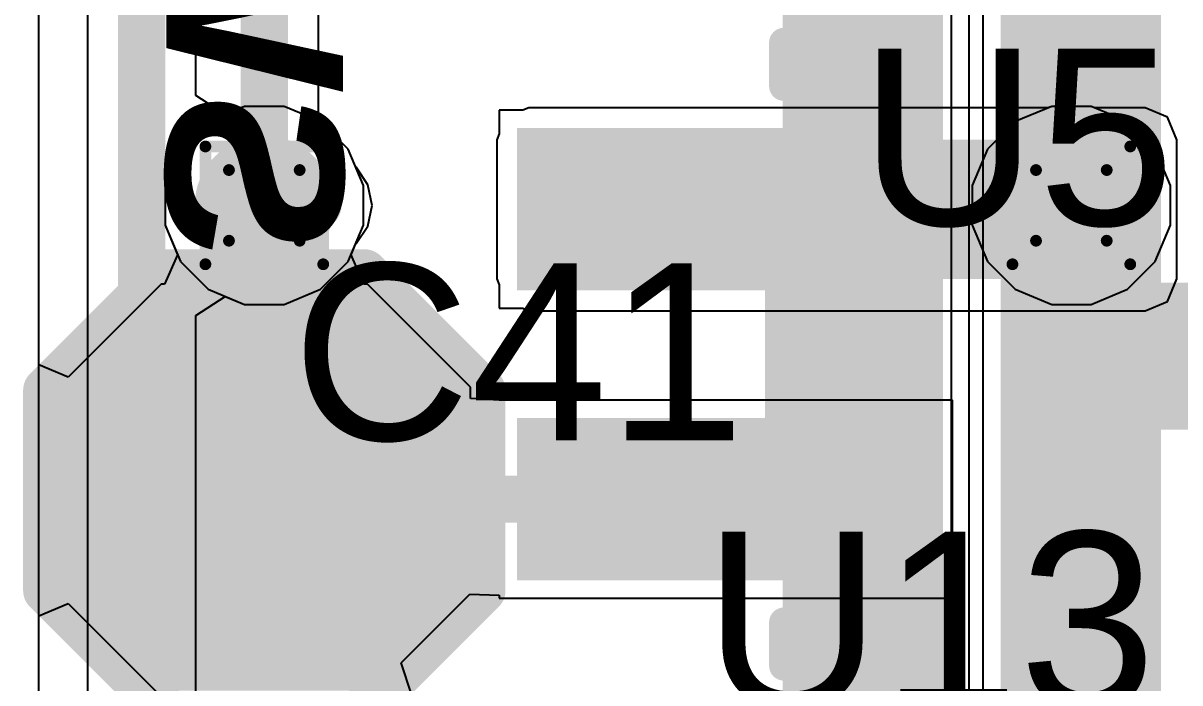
# Model space of a CAD drawing. Header units: inches. Extents: x -22 to 5433, y -13 to 5447.
# Drawn here: x 58.752 to 63.739, y 14.74 to 17.585 of the extents above; entities that cross this region are included whole.
import ezdxf

# ---------------------------------------------------------------- set-up
doc = ezdxf.new("R2010")
doc.units = ezdxf.units.IN
for name, color, linetype in [('Bottom Layer', 5, 'Continuous'), ('Bottom Overlay', 54, 'Continuous'), ('Bottom Paste', 16, 'Continuous'), ('Bottom Solder', 6, 'Continuous'), ('Drill Drawing', 1, 'Continuous'), ('Ground', 16, 'Continuous'), ('Power', 76, 'Continuous'), ('Top Layer', 1, 'Continuous'), ('Top Overlay', 2, 'Continuous'), ('Top Paste', 8, 'Continuous'), ('Top Solder', 216, 'Continuous'), ('Via Holes', 16, 'Continuous')]:
    doc.layers.add(name, color=color, linetype=linetype)
doc.styles.add('Arial', font='', dxfattribs={"height": 0.2})
doc.styles.add('Arial_Bold', font='', dxfattribs={"height": 0.2})
doc.styles.get('Arial').set_extended_font_data('Arial')
doc.styles.get('Arial_Bold').set_extended_font_data('Arial', bold=True)

msp = doc.modelspace()

# ---------------------------------------------------------------- hatches: boundary and pattern name
at = {"layer": 'Bottom Layer'}
h = msp.add_hatch(color=5, dxfattribs=at)
edge = h.paths.add_edge_path()
edge.add_arc((59.7916, 16.7993), 0.3, 0, 360)
for points in [[(60.9316, 16.4823), (63.5885, 16.4823), (63.5885, 17.0823), (60.9316, 17.0823)], [(62.6316, 17.0823), (62.6316, 16.4823), (60.9316, 16.4823), (60.9316, 17.0823)], [(60.1726, 16.3322), (59.4106, 16.3322), (59.0296, 15.9512), (59.0296, 15.1892), (59.4106, 14.8082), (60.1726, 14.8082), (60.5536, 15.1892), (60.5536, 15.9512)], [(62.6316, 15.8323), (62.6316, 15.2323), (60.9316, 15.2323), (60.9316, 15.8323)]]:
    msp.add_hatch(color=5, dxfattribs=at).paths.add_polyline_path(points)
h = msp.add_hatch(color=5, dxfattribs=at)
edge = h.paths.add_edge_path()
edge.add_arc((63.271, 16.7993), 0.3, 0, 360)
at = {"layer": 'Bottom Paste'}
for points in [[(62.6316, 17.0823), (62.6316, 16.4823), (60.9316, 16.4823), (60.9316, 17.0823)], [(60.1726, 16.3322), (59.4106, 16.3322), (59.0296, 15.9512), (59.0296, 15.1892), (59.4106, 14.8082), (60.1726, 14.8082), (60.5536, 15.1892), (60.5536, 15.9512)], [(62.6316, 15.8323), (62.6316, 15.2323), (60.9316, 15.2323), (60.9316, 15.8323)]]:
    msp.add_hatch(color=16, dxfattribs=at).paths.add_polyline_path(points)
at = {"layer": 'Bottom Solder'}
for points in [[(62.6816, 17.1323), (62.6816, 16.4323), (60.8816, 16.4323), (60.8816, 17.1323)], [(60.2234, 16.4338), (59.3598, 16.4338), (58.928, 16.002), (58.928, 15.1384), (59.3598, 14.7066), (60.2234, 14.7066), (60.6552, 15.1384), (60.6552, 16.002)], [(62.6816, 15.8824), (62.6816, 15.1823), (60.8816, 15.1823), (60.8816, 15.8824)]]:
    msp.add_hatch(color=6, dxfattribs=at).paths.add_polyline_path(points)
at = {"layer": 'Ground'}
h = msp.add_hatch(color=16, dxfattribs=at)
edge = h.paths.add_edge_path()
edge.add_arc((59.7916, 16.7993), 0.3, 0, 360)
h = msp.add_hatch(color=16, dxfattribs=at)
edge = h.paths.add_edge_path()
edge.add_arc((63.271, 16.7993), 0.3, 0, 360)
at = {"layer": 'Power'}
h = msp.add_hatch(color=76, dxfattribs=at)
edge = h.paths.add_edge_path()
edge.add_arc((59.7916, 16.7993), 0.3, 0, 360)
h = msp.add_hatch(color=76, dxfattribs=at)
edge = h.paths.add_edge_path()
edge.add_arc((63.271, 16.7993), 0.3, 0, 360)
at = {"layer": 'Top Layer'}
for points in [[(63.657, 21.44), (62.9662, 21.44), (62.9662, 6.096), (63.657, 6.096)], [(62.7172, 18.5651), (62.0264, 18.5651), (62.0264, 11.6341), (62.7172, 11.6341)], [(62.5598, 16.4664), (62.5598, 15.8314), (62.1026, 15.8314), (62.1026, 16.4664)], [(64.77, 16.4664), (63.0424, 16.4664), (63.0424, 15.8314), (64.77, 15.8314)], [(63.4996, 16.4664), (63.4996, 15.8314), (63.0424, 15.8314), (63.0424, 16.4664)]]:
    msp.add_hatch(color=1, dxfattribs=at).paths.add_polyline_path(points)
h = msp.add_hatch(color=1, dxfattribs=at)
edge = h.paths.add_edge_path()
edge.add_arc((59.7916, 16.7993), 0.3, 0, 360)
h = msp.add_hatch(color=1, dxfattribs=at)
edge = h.paths.add_edge_path()
edge.add_arc((63.271, 16.7993), 0.3, 0, 360)
at = {"layer": 'Top Paste'}
for points in [[(62.5598, 16.4664), (62.5598, 15.8314), (62.1026, 15.8314), (62.1026, 16.4664)], [(63.4996, 16.4664), (63.4996, 15.8314), (63.0424, 15.8314), (63.0424, 16.4664)]]:
    msp.add_hatch(color=8, dxfattribs=at).paths.add_polyline_path(points)
at = {"layer": 'Top Solder'}
for points in [[(62.6198, 16.5264), (62.6198, 15.7714), (62.0426, 15.7714), (62.0426, 16.5264)], [(63.5596, 16.5264), (63.5596, 15.7714), (62.9824, 15.7714), (62.9824, 16.5264)]]:
    msp.add_hatch(color=216, dxfattribs=at).paths.add_polyline_path(points)
at = {"layer": 'Via Holes'}
h = msp.add_hatch(color=7, dxfattribs=at)
edge = h.paths.add_edge_path()
edge.add_arc((59.7916, 16.7993), 0.15, 0, 360)
h = msp.add_hatch(color=7, dxfattribs=at)
edge = h.paths.add_edge_path()
edge.add_arc((63.271, 16.7993), 0.15, 0, 360)

# ---------------------------------------------------------------- linework, layer by layer
at = {"layer": 'Bottom Layer'}
for p, q in [((58.8196, 16.1113), (58.8196, 20.9834)), ((59.7067, 17.2263), (59.5497, 17.1613)), ((59.8765, 17.2263), (59.7067, 17.2263)), ((60.0335, 17.1613), (59.8765, 17.2263)), ((60.9063, 17.2093), (60.8046, 17.2093)), ((60.8046, 17.2093), (60.8046, 17.1075)), ((60.9316, 17.2197), (60.9063, 17.2093)), ((63.1702, 17.2197), (60.9316, 17.2197)), ((63.1861, 17.2263), (63.1702, 17.2197)), ((63.356, 17.2263), (63.1861, 17.2263)), ((63.3719, 17.2197), (63.356, 17.2263)), ((63.5885, 17.2197), (63.3719, 17.2197)), ((63.6857, 17.1795), (63.5885, 17.2197)), ((59.5497, 17.1613), (59.4296, 17.0412)), ((60.1536, 17.0412), (60.0335, 17.1613)), ((63.726, 17.0823), (63.6857, 17.1795)), ((60.8046, 17.1075), (60.7941, 17.0823)), ((60.7941, 17.0823), (60.7941, 16.4823)), ((63.726, 16.4823), (63.726, 17.0823)), ((59.4296, 17.0412), (59.3646, 16.8843)), ((60.1846, 16.9664), (60.1536, 17.0412)), ((60.1879, 16.9641), (60.1846, 16.9664)), ((60.2385, 16.8885), (60.1879, 16.9641)), ((59.3646, 16.8843), (59.3646, 16.7144)), ((60.2562, 16.7993), (60.2385, 16.8885)), ((60.2385, 16.7101), (60.2562, 16.7993)), ((59.3646, 16.7144), (59.4177, 16.5862)), ((60.1879, 16.6345), (60.2385, 16.7101)), ((60.1655, 16.5862), (60.1846, 16.6323)), ((60.1846, 16.6323), (60.1879, 16.6345)), ((59.4177, 16.5862), (59.3619, 16.4592)), ((60.2213, 16.4592), (60.1655, 16.5862)), ((59.3471, 16.4592), (58.9466, 16.0587)), ((59.3619, 16.4592), (59.3471, 16.4592)), ((60.2361, 16.4592), (60.2213, 16.4592)), ((60.6806, 16.0147), (60.2361, 16.4592)), ((60.7941, 16.4823), (60.8046, 16.457)), ((63.6857, 16.3851), (63.726, 16.4823)), ((60.8046, 16.457), (60.8046, 16.3553)), ((63.5885, 16.3448), (63.6857, 16.3851)), ((60.8046, 16.3553), (60.9063, 16.3553)), ((60.9063, 16.3553), (60.9316, 16.3448)), ((60.9316, 16.3448), (63.5885, 16.3448)), ((58.9466, 16.0587), (58.8196, 16.1113)), ((60.6806, 15.9666), (60.6806, 16.0147)), ((60.8046, 15.9593), (60.6806, 15.9666)), ((62.7586, 15.9593), (60.8046, 15.9593)), ((60.8046, 15.9593), (60.8046, 15.9593)), ((62.7586, 15.1053), (62.7586, 15.9593)), ((60.3816, 14.8267), (60.6776, 15.1227)), ((60.6776, 15.1227), (60.8046, 15.1185)), ((60.8046, 15.1185), (60.8046, 15.1053)), ((58.8196, 15.0291), (58.9466, 15.0817)), ((58.9466, 15.0817), (59.3471, 14.6812)), ((60.8046, 15.1053), (62.7586, 15.1053)), ((58.8196, 10.0066), (58.8196, 15.0291)), ((60.4265, 14.692), (60.3816, 14.8267))]:
    msp.add_line(p, q, dxfattribs=at)
for points in [[(59.7916, 16.7993, 0.2032, 0.2032, 0), (60.0231, 16.7993, 0.2032, 0.2032, 0)], [(59.7916, 15.5702, 0.2032, 0.2032, 0), (59.7916, 16.7993, 0.2032, 0.2032, 0)], [(59.7916, 15.5702, 0.2032, 0.2032, 0), (59.8295, 15.5323, 0.2032, 0.2032, 0)], [(59.8295, 15.5323, 0.2032, 0.2032, 0), (61.7816, 15.5323, 0.2032, 0.2032, 0)]]:
    msp.add_lwpolyline(points, format="xyseb", dxfattribs=at)
for points in [[(59.7408, 16.7993, 0.1016, 0.1016, 1), (59.8424, 16.7993, 0.1016, 0.1016, 1)], [(59.7408, 16.7993, 0.1016, 0.1016, 1), (59.8424, 16.7993, 0.1016, 0.1016, 1)], [(59.9723, 16.7993, 0.1016, 0.1016, 1), (60.0739, 16.7993, 0.1016, 0.1016, 1)], [(59.7408, 15.5702, 0.1016, 0.1016, 1), (59.8424, 15.5702, 0.1016, 0.1016, 1)], [(59.7408, 15.5702, 0.1016, 0.1016, 1), (59.8424, 15.5702, 0.1016, 0.1016, 1)], [(59.7787, 15.5323, 0.1016, 0.1016, 1), (59.8803, 15.5323, 0.1016, 0.1016, 1)], [(59.7787, 15.5323, 0.1016, 0.1016, 1), (59.8803, 15.5323, 0.1016, 0.1016, 1)], [(61.7308, 15.5323, 0.1016, 0.1016, 1), (61.8324, 15.5323, 0.1016, 0.1016, 1)]]:
    msp.add_lwpolyline(points, format="xyseb", close=True, dxfattribs=at)
at = {"layer": 'Bottom Overlay'}
for points in [[(62.0316, 17.3135, 0.1274, 0.1274, 0), (62.0316, 17.5013, 0.1274, 0.1274, 0)], [(58.8518, 16.002, 0.2, 0.2, 0), (59.3598, 16.51, 0.2, 0.2, 0)], [(59.3598, 16.51, 0.2, 0.2, 0), (60.2234, 16.51, 0.2, 0.2, 0)], [(60.2234, 16.51, 0.2, 0.2, 0), (60.7314, 16.002, 0.2, 0.2, 0)], [(62.0316, 16.0635, 0.1274, 0.1274, 0), (62.0316, 16.2513, 0.1274, 0.1274, 0)], [(58.8518, 15.1384, 0.2, 0.2, 0), (58.8518, 16.002, 0.2, 0.2, 0)], [(60.7314, 15.1384, 0.2, 0.2, 0), (60.7314, 16.002, 0.2, 0.2, 0)], [(58.8518, 15.1384, 0.2, 0.2, 0), (59.3598, 14.6304, 0.2, 0.2, 0)], [(60.2234, 14.6304, 0.2, 0.2, 0), (60.7314, 15.1384, 0.2, 0.2, 0)], [(62.0316, 14.8135, 0.1274, 0.1274, 0), (62.0316, 15.0013, 0.1274, 0.1274, 0)]]:
    msp.add_lwpolyline(points, format="xyseb", dxfattribs=at)
for points in [[(61.9998, 17.5013, 0.0637, 0.0637, 1), (62.0635, 17.5013, 0.0637, 0.0637, 1)], [(61.9998, 17.3135, 0.0637, 0.0637, 1), (62.0635, 17.3135, 0.0637, 0.0637, 1)], [(59.3098, 16.51, 0.1, 0.1, 1), (59.4098, 16.51, 0.1, 0.1, 1)], [(59.3098, 16.51, 0.1, 0.1, 1), (59.4098, 16.51, 0.1, 0.1, 1)], [(60.1734, 16.51, 0.1, 0.1, 1), (60.2734, 16.51, 0.1, 0.1, 1)], [(60.1734, 16.51, 0.1, 0.1, 1), (60.2734, 16.51, 0.1, 0.1, 1)], [(61.9998, 16.2513, 0.0637, 0.0637, 1), (62.0635, 16.2513, 0.0637, 0.0637, 1)], [(61.9998, 16.0635, 0.0637, 0.0637, 1), (62.0635, 16.0635, 0.0637, 0.0637, 1)], [(58.8018, 16.002, 0.1, 0.1, 1), (58.9018, 16.002, 0.1, 0.1, 1)], [(58.8018, 16.002, 0.1, 0.1, 1), (58.9018, 16.002, 0.1, 0.1, 1)], [(60.6814, 16.002, 0.1, 0.1, 1), (60.7814, 16.002, 0.1, 0.1, 1)], [(60.6814, 16.002, 0.1, 0.1, 1), (60.7814, 16.002, 0.1, 0.1, 1)], [(58.8018, 15.1384, 0.1, 0.1, 1), (58.9018, 15.1384, 0.1, 0.1, 1)], [(58.8018, 15.1384, 0.1, 0.1, 1), (58.9018, 15.1384, 0.1, 0.1, 1)], [(60.6814, 15.1384, 0.1, 0.1, 1), (60.7814, 15.1384, 0.1, 0.1, 1)], [(60.6814, 15.1384, 0.1, 0.1, 1), (60.7814, 15.1384, 0.1, 0.1, 1)], [(61.9998, 15.0013, 0.0637, 0.0637, 1), (62.0635, 15.0013, 0.0637, 0.0637, 1)], [(61.9998, 14.8135, 0.0637, 0.0637, 1), (62.0635, 14.8135, 0.0637, 0.0637, 1)]]:
    msp.add_lwpolyline(points, format="xyseb", close=True, dxfattribs=at)
at = {"layer": 'Drill Drawing'}
for points in [[(59.5376, 17.0533, 0.0508, 0.0508, 0), (60.0456, 17.0533, 0.0508, 0.0508, 0)], [(59.5376, 16.5453, 0.0508, 0.0508, 0), (59.5376, 17.0533, 0.0508, 0.0508, 0)], [(60.0456, 16.5453, 0.0508, 0.0508, 0), (60.0456, 17.0533, 0.0508, 0.0508, 0)], [(63.017, 17.0533, 0.0508, 0.0508, 0), (63.525, 17.0533, 0.0508, 0.0508, 0)], [(63.017, 16.5453, 0.0508, 0.0508, 0), (63.017, 17.0533, 0.0508, 0.0508, 0)], [(63.525, 16.5453, 0.0508, 0.0508, 0), (63.525, 17.0533, 0.0508, 0.0508, 0)], [(59.6392, 16.9517, 0.0508, 0.0508, 0), (59.944, 16.9517, 0.0508, 0.0508, 0)], [(59.6392, 16.6469, 0.0508, 0.0508, 0), (59.6392, 16.9517, 0.0508, 0.0508, 0)], [(59.944, 16.6469, 0.0508, 0.0508, 0), (59.944, 16.9517, 0.0508, 0.0508, 0)], [(63.1186, 16.9517, 0.0508, 0.0508, 0), (63.4234, 16.9517, 0.0508, 0.0508, 0)], [(63.1186, 16.6469, 0.0508, 0.0508, 0), (63.1186, 16.9517, 0.0508, 0.0508, 0)], [(63.4234, 16.6469, 0.0508, 0.0508, 0), (63.4234, 16.9517, 0.0508, 0.0508, 0)], [(59.6392, 16.6469, 0.0508, 0.0508, 0), (59.944, 16.6469, 0.0508, 0.0508, 0)], [(63.1186, 16.6469, 0.0508, 0.0508, 0), (63.4234, 16.6469, 0.0508, 0.0508, 0)], [(59.5376, 16.5453, 0.0508, 0.0508, 0), (60.0456, 16.5453, 0.0508, 0.0508, 0)], [(63.017, 16.5453, 0.0508, 0.0508, 0), (63.525, 16.5453, 0.0508, 0.0508, 0)]]:
    msp.add_lwpolyline(points, format="xyseb", dxfattribs=at)
for points in [[(59.5249, 17.0533, 0.0254, 0.0254, 1), (59.5503, 17.0533, 0.0254, 0.0254, 1)], [(59.5249, 17.0533, 0.0254, 0.0254, 1), (59.5503, 17.0533, 0.0254, 0.0254, 1)], [(60.0329, 17.0533, 0.0254, 0.0254, 1), (60.0583, 17.0533, 0.0254, 0.0254, 1)], [(60.0329, 17.0533, 0.0254, 0.0254, 1), (60.0583, 17.0533, 0.0254, 0.0254, 1)], [(63.0043, 17.0533, 0.0254, 0.0254, 1), (63.0297, 17.0533, 0.0254, 0.0254, 1)], [(63.0043, 17.0533, 0.0254, 0.0254, 1), (63.0297, 17.0533, 0.0254, 0.0254, 1)], [(63.5123, 17.0533, 0.0254, 0.0254, 1), (63.5377, 17.0533, 0.0254, 0.0254, 1)], [(63.5123, 17.0533, 0.0254, 0.0254, 1), (63.5377, 17.0533, 0.0254, 0.0254, 1)], [(59.6265, 16.9517, 0.0254, 0.0254, 1), (59.6519, 16.9517, 0.0254, 0.0254, 1)], [(59.6265, 16.9517, 0.0254, 0.0254, 1), (59.6519, 16.9517, 0.0254, 0.0254, 1)], [(59.9313, 16.9517, 0.0254, 0.0254, 1), (59.9567, 16.9517, 0.0254, 0.0254, 1)], [(59.9313, 16.9517, 0.0254, 0.0254, 1), (59.9567, 16.9517, 0.0254, 0.0254, 1)], [(63.1059, 16.9517, 0.0254, 0.0254, 1), (63.1313, 16.9517, 0.0254, 0.0254, 1)], [(63.1059, 16.9517, 0.0254, 0.0254, 1), (63.1313, 16.9517, 0.0254, 0.0254, 1)], [(63.4107, 16.9517, 0.0254, 0.0254, 1), (63.4361, 16.9517, 0.0254, 0.0254, 1)], [(63.4107, 16.9517, 0.0254, 0.0254, 1), (63.4361, 16.9517, 0.0254, 0.0254, 1)], [(59.6265, 16.6469, 0.0254, 0.0254, 1), (59.6519, 16.6469, 0.0254, 0.0254, 1)], [(59.6265, 16.6469, 0.0254, 0.0254, 1), (59.6519, 16.6469, 0.0254, 0.0254, 1)], [(59.9313, 16.6469, 0.0254, 0.0254, 1), (59.9567, 16.6469, 0.0254, 0.0254, 1)], [(59.9313, 16.6469, 0.0254, 0.0254, 1), (59.9567, 16.6469, 0.0254, 0.0254, 1)], [(63.1059, 16.6469, 0.0254, 0.0254, 1), (63.1313, 16.6469, 0.0254, 0.0254, 1)], [(63.1059, 16.6469, 0.0254, 0.0254, 1), (63.1313, 16.6469, 0.0254, 0.0254, 1)], [(63.4107, 16.6469, 0.0254, 0.0254, 1), (63.4361, 16.6469, 0.0254, 0.0254, 1)], [(63.4107, 16.6469, 0.0254, 0.0254, 1), (63.4361, 16.6469, 0.0254, 0.0254, 1)], [(59.5249, 16.5453, 0.0254, 0.0254, 1), (59.5503, 16.5453, 0.0254, 0.0254, 1)], [(59.5249, 16.5453, 0.0254, 0.0254, 1), (59.5503, 16.5453, 0.0254, 0.0254, 1)], [(60.0329, 16.5453, 0.0254, 0.0254, 1), (60.0583, 16.5453, 0.0254, 0.0254, 1)], [(60.0329, 16.5453, 0.0254, 0.0254, 1), (60.0583, 16.5453, 0.0254, 0.0254, 1)], [(63.0043, 16.5453, 0.0254, 0.0254, 1), (63.0297, 16.5453, 0.0254, 0.0254, 1)], [(63.0043, 16.5453, 0.0254, 0.0254, 1), (63.0297, 16.5453, 0.0254, 0.0254, 1)], [(63.5123, 16.5453, 0.0254, 0.0254, 1), (63.5377, 16.5453, 0.0254, 0.0254, 1)], [(63.5123, 16.5453, 0.0254, 0.0254, 1), (63.5377, 16.5453, 0.0254, 0.0254, 1)]]:
    msp.add_lwpolyline(points, format="xyseb", close=True, dxfattribs=at)
at = {"layer": 'Ground'}
for p, q in [((60.0247, 17.165), (60.0247, 25.5555)), ((59.0299, 24.9246), (59.0299, 13.6096)), ((58.8196, 10.0066), (58.8196, 20.9834)), ((63.1861, 17.2263), (63.0291, 17.1613)), ((63.356, 17.2263), (63.1861, 17.2263)), ((63.5129, 17.1613), (63.356, 17.2263)), ((60.0335, 17.1613), (60.0247, 17.165)), ((60.1536, 17.0412), (60.0335, 17.1613)), ((63.0291, 17.1613), (62.909, 17.0412)), ((63.633, 17.0412), (63.5129, 17.1613)), ((60.2186, 16.8843), (60.1536, 17.0412)), ((62.909, 17.0412), (62.844, 16.8843)), ((63.698, 16.8843), (63.633, 17.0412)), ((60.2186, 16.7144), (60.2186, 16.8843)), ((62.844, 16.8843), (62.844, 16.7144)), ((63.698, 16.7144), (63.698, 16.8843)), ((60.1536, 16.5575), (60.2186, 16.7144)), ((62.844, 16.7144), (62.909, 16.5575)), ((63.633, 16.5575), (63.698, 16.7144)), ((60.0335, 16.4373), (60.1536, 16.5575)), ((62.909, 16.5575), (63.0291, 16.4373)), ((63.5129, 16.4373), (63.633, 16.5575)), ((59.8765, 16.3723), (60.0335, 16.4373)), ((63.0291, 16.4373), (63.1861, 16.3723)), ((63.356, 16.3723), (63.5129, 16.4373)), ((59.4961, 16.325), (59.6231, 16.407)), ((59.6231, 16.407), (59.7067, 16.3723)), ((59.7067, 16.3723), (59.8765, 16.3723)), ((63.1861, 16.3723), (63.356, 16.3723)), ((59.4961, 13.7061), (59.4961, 16.325))]:
    msp.add_line(p, q, dxfattribs=at)
for points in [[(59.7916, 16.7993, 0.2032, 0.2032, 0), (59.7916, 25.5555, 0.2032, 0.2032, 0)], [(59.263, 13.6096, 0.2032, 0.2032, 0), (59.263, 25.0211, 0.2032, 0.2032, 0)]]:
    msp.add_lwpolyline(points, format="xyseb", dxfattribs=at)
msp.add_lwpolyline([(59.7408, 16.7993, 0.1016, 0.1016, 1), (59.8424, 16.7993, 0.1016, 0.1016, 1)], format="xyseb", close=True, dxfattribs=at)
at = {"layer": 'Power'}
for p, q in [((62.8904, 6.096), (62.8904, 24.8071)), ((59.0299, 21.9892), (59.0299, 3.7263)), ((59.4961, 17.2736), (59.4961, 21.8927)), ((58.8196, 10.0066), (58.8196, 20.9834)), ((62.7529, 19.5209), (62.7529, 6.096)), ((59.6231, 17.1917), (59.4961, 17.2736)), ((59.7067, 17.2263), (59.6231, 17.1917)), ((59.8765, 17.2263), (59.7067, 17.2263)), ((60.0335, 17.1613), (59.8765, 17.2263)), ((60.1536, 17.0412), (60.0335, 17.1613)), ((60.2186, 16.8843), (60.1536, 17.0412)), ((60.2186, 16.7144), (60.2186, 16.8843)), ((60.1536, 16.5575), (60.2186, 16.7144)), ((60.0335, 16.4373), (60.1536, 16.5575)), ((59.8765, 16.3723), (60.0335, 16.4373)), ((59.4961, 16.325), (59.6231, 16.407)), ((59.6231, 16.407), (59.7067, 16.3723)), ((59.7067, 16.3723), (59.8765, 16.3723)), ((59.4961, 3.6298), (59.4961, 16.325))]:
    msp.add_line(p, q, dxfattribs=at)
msp.add_lwpolyline([(59.263, 3.6298, 0.2032, 0.2032, 0), (59.263, 21.9892, 0.2032, 0.2032, 0)], format="xyseb", dxfattribs=at)
at = {"layer": 'Top Layer'}
for p, q in [((58.8196, 10.0066), (58.8196, 20.9834)), ((62.8288, 20.805), (62.8288, 11.3932)), ((59.7067, 17.2263), (59.5497, 17.1613)), ((59.8765, 17.2263), (59.7067, 17.2263)), ((60.0335, 17.1613), (59.8765, 17.2263)), ((59.5497, 17.1613), (59.4296, 17.0412)), ((60.1536, 17.0412), (60.0335, 17.1613)), ((59.4296, 17.0412), (59.3646, 16.8843)), ((60.2186, 16.8843), (60.1536, 17.0412)), ((59.3646, 16.8843), (59.3646, 16.7144)), ((60.2186, 16.7144), (60.2186, 16.8843)), ((59.3646, 16.7144), (59.4296, 16.5575)), ((60.1536, 16.5575), (60.2186, 16.7144)), ((59.4296, 16.5575), (59.5497, 16.4373)), ((60.0335, 16.4373), (60.1536, 16.5575)), ((59.5497, 16.4373), (59.7067, 16.3723)), ((59.8765, 16.3723), (60.0335, 16.4373)), ((59.7067, 16.3723), (59.8765, 16.3723))]:
    msp.add_line(p, q, dxfattribs=at)
at = {"layer": 'Top Overlay'}
for points in [[(62.0137, 16.5553, 0.127, 0.127, 0), (62.5217, 16.5553, 0.127, 0.127, 0)], [(62.0137, 15.7425, 0.127, 0.127, 0), (62.0137, 16.5553, 0.127, 0.127, 0)], [(63.0805, 16.5553, 0.127, 0.127, 0), (63.5885, 16.5553, 0.127, 0.127, 0)], [(63.5885, 15.7425, 0.127, 0.127, 0), (63.5885, 16.5553, 0.127, 0.127, 0)], [(62.0137, 15.7425, 0.127, 0.127, 0), (62.5217, 15.7425, 0.127, 0.127, 0)], [(63.0805, 15.7425, 0.127, 0.127, 0), (63.5885, 15.7425, 0.127, 0.127, 0)]]:
    msp.add_lwpolyline(points, format="xyseb", dxfattribs=at)
for points in [[(61.982, 16.5553, 0.0635, 0.0635, 1), (62.0455, 16.5553, 0.0635, 0.0635, 1)], [(61.982, 16.5553, 0.0635, 0.0635, 1), (62.0455, 16.5553, 0.0635, 0.0635, 1)], [(62.49, 16.5553, 0.0635, 0.0635, 1), (62.5535, 16.5553, 0.0635, 0.0635, 1)], [(63.0488, 16.5553, 0.0635, 0.0635, 1), (63.1123, 16.5553, 0.0635, 0.0635, 1)], [(63.5568, 16.5553, 0.0635, 0.0635, 1), (63.6203, 16.5553, 0.0635, 0.0635, 1)], [(63.5568, 16.5553, 0.0635, 0.0635, 1), (63.6203, 16.5553, 0.0635, 0.0635, 1)], [(61.982, 15.7425, 0.0635, 0.0635, 1), (62.0455, 15.7425, 0.0635, 0.0635, 1)], [(61.982, 15.7425, 0.0635, 0.0635, 1), (62.0455, 15.7425, 0.0635, 0.0635, 1)], [(62.49, 15.7425, 0.0635, 0.0635, 1), (62.5535, 15.7425, 0.0635, 0.0635, 1)], [(63.0488, 15.7425, 0.0635, 0.0635, 1), (63.1123, 15.7425, 0.0635, 0.0635, 1)], [(63.5568, 15.7425, 0.0635, 0.0635, 1), (63.6203, 15.7425, 0.0635, 0.0635, 1)], [(63.5568, 15.7425, 0.0635, 0.0635, 1), (63.6203, 15.7425, 0.0635, 0.0635, 1)]]:
    msp.add_lwpolyline(points, format="xyseb", close=True, dxfattribs=at)

# ---------------------------------------------------------------- texts
at = {"layer": 'Bottom Overlay', "style": 'Arial_Bold', "text_generation_flag": 2}
msp.add_text('SW1', height=0.762, rotation=270, dxfattribs=at).set_placement((59.3687, 16.578))
at = {"layer": 'Top Overlay', "style": 'Arial'}
for s, p in [('U5', (62.3572, 16.7133)), ('C41', (59.911, 15.7867)), ('U13', (61.6842, 14.6305))]:
    msp.add_text(s, height=0.762, rotation=360, dxfattribs=at).set_placement(p)

doc.saveas('drawing.dxf')
